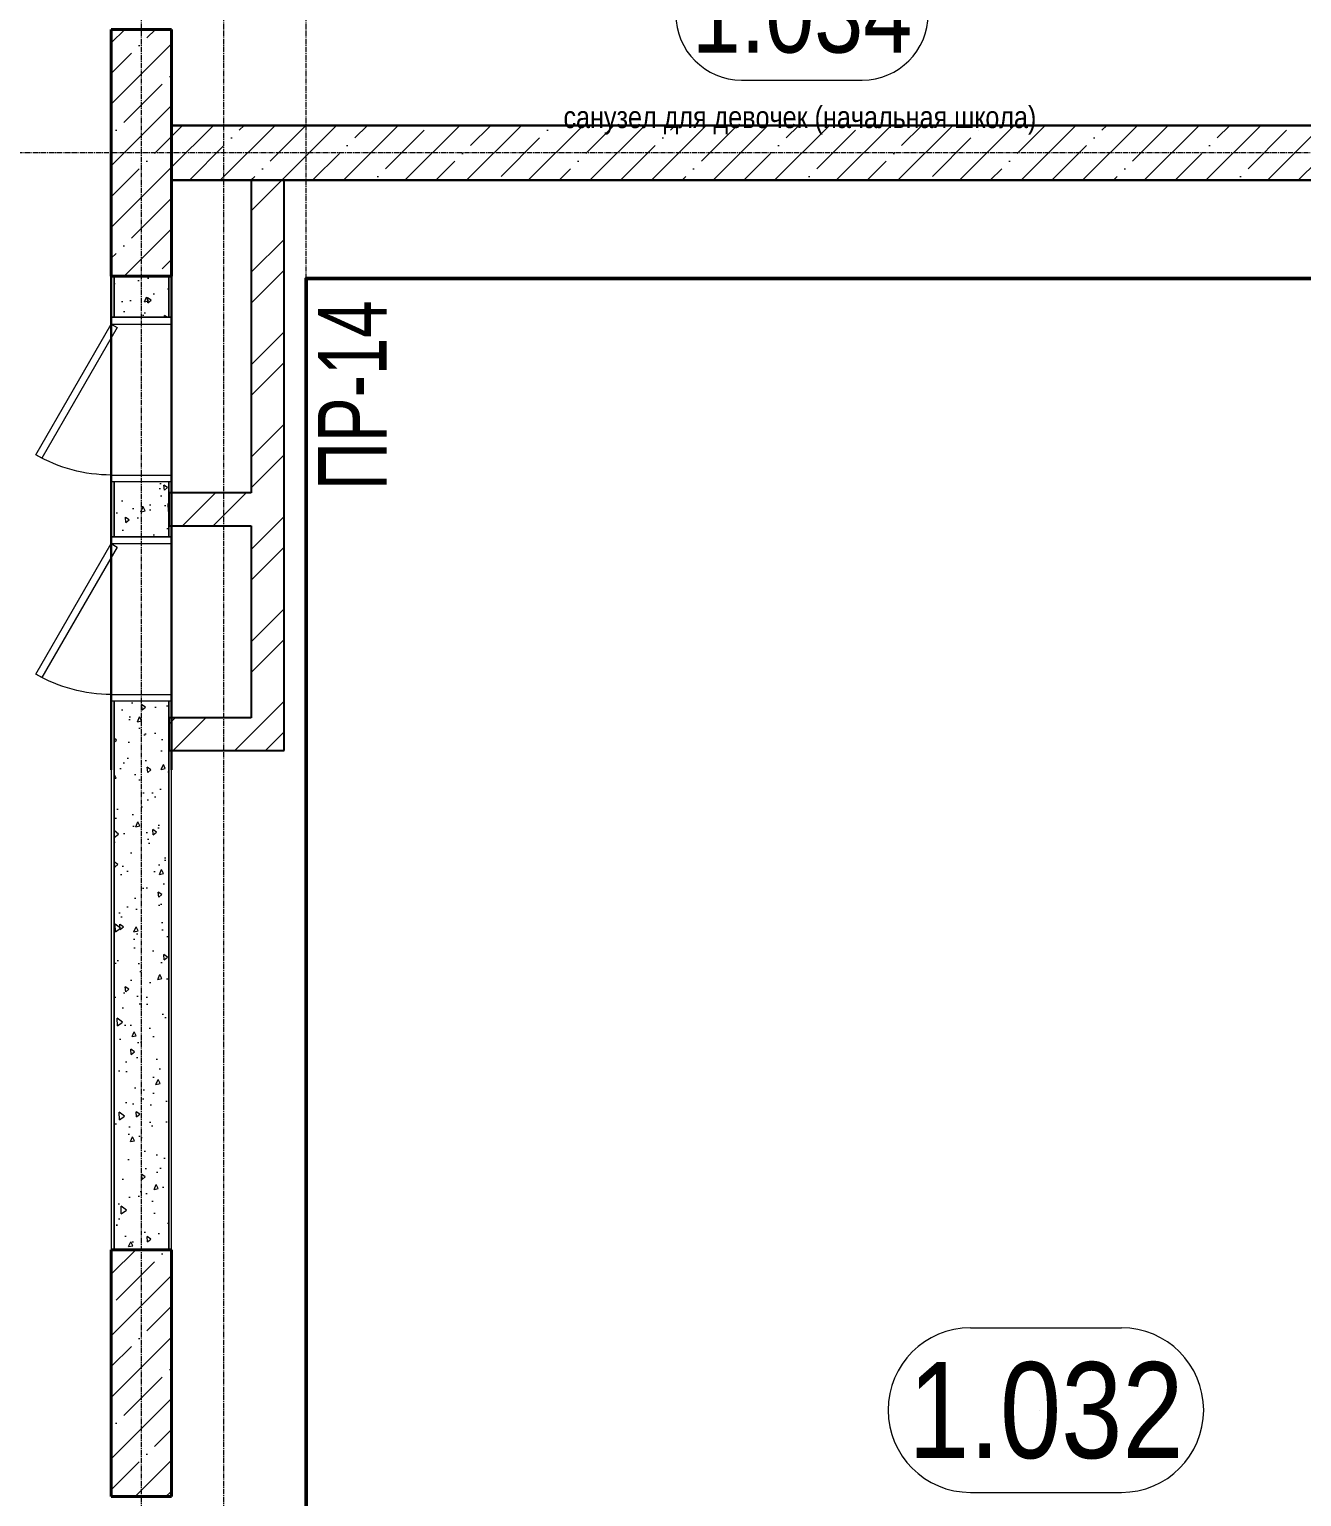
# Model space of a CAD drawing. Header units: millimetres. Extents: x -24360 to 609566, y -391049 to 148426.
# Drawn here: x 11891 to 16528, y 47300 to 52650 of the extents above; entities that cross this region are included whole.
import ezdxf
from ezdxf.enums import TextEntityAlignment as Align

# ---------------------------------------------------------------- set-up
doc = ezdxf.new("R2010")
doc.units = ezdxf.units.MM
doc.linetypes.add('CENTER2', pattern=[28.575, 19.05, -3.175, 3.175, -3.175])
doc.linetypes.add('HIDDEN2', pattern=[4.7625, 3.175, -1.5875])
doc.layers.get('Defpoints').update_dxf_attribs({"color": 140})
for name, color, linetype, lineweight in [('АР_Area', 5, 'Continuous', 5), ('АР_Колонны', 70, 'Continuous', 30), ('АР_Стены ЖБ', 7, 'Continuous', 30), ('АР_Стены кирпич', 32, 'Continuous', 25), ('АР_Стены ПЕНОблок', 52, 'Continuous', 20), ('АР_Тонкая', 254, 'Continuous', 5), ('АР_Штриховка', 8, 'Continuous', 0), ('Двери кабины', 252, 'Continuous', 0)]:
    doc.layers.add(name, color=color, linetype=linetype, lineweight=lineweight)
doc.layers.add('АР_Оси_РД_100', color=7, linetype='Continuous', lineweight=0, true_color=0x525252)
doc.layers.add('РД_Оси_100', color=7, linetype='Continuous', lineweight=0, true_color=0x525252)
doc.layers.add('РД_Перемычка инж проемов', color=5, linetype='Continuous')
doc.layers.add('РД_Проем', color=230, linetype='Continuous', lineweight=0, plot=False)
doc.layers.add('РД_проем_инж перемыч_подсчет', color=50, linetype='Continuous', lineweight=30, plot=False)
doc.styles.add('Arial0', font='arial.ttf')
doc.styles.add('style1', font='ARIALN.TTF')
doc.styles.add('ккк', font='isocpeur.ttf', dxfattribs={"width": 0.85, "oblique": 15})

# ---------------------------------------------------------------- blocks, each defined once
blk = doc.blocks.new('СОШ_2200_АР_ОСИ_М100_28.05.24')
at = {"layer": 'АР_Оси_РД_100', "linetype": 'CENTER2'}
blk.add_line((29555, 52200), (-5954.958, 52200), dxfattribs=at)
for points in [[(12000.12, -6155), (12300, -5755), (12300, 139538.679), (12000, 139938.679)], [(12600, -6155), (12600, 139938.679)], [(13200, -6155), (12900, -5755), (12900, 139538.679), (13220.167, 139939.357)]]:
    blk.add_lwpolyline(points, dxfattribs=at)
blk = doc.blocks.new('MOK-МаркаПом_овал_ареал')
for p, q in [((-2.75, 3), (2.75, 3)), ((-2.75, -3), (2.75, -3))]:
    blk.add_line(p, q)
for centre, radius, start, end in [((-2.75, 0), 3, 90, 270), ((2.75, 0), 3, 270, 90), ((-3.75, 0), 3.5, 0, 0.001)]:
    blk.add_arc(centre, radius, start, end)
at = {"color": 0, "style": 'style1'}
blk.add_attdef('АР-ПОМЕЩЕНИЕ:НОМЕР', text='', height=3.5, dxfattribs=at).set_placement((0, 0), align=Align.MIDDLE)
blk = doc.blocks.new('MOK-МаркаПеремычки')
at = {"color": 0, "style": 'ккк', "oblique": 15, "width": 0.85}
blk.add_attdef('АР-ПРОЕМ:ПЕРЕМЫЧКА', text='', height=2.5, dxfattribs=at).set_placement((0, 0), align=Align.MIDDLE)

msp = doc.modelspace()

# ---------------------------------------------------------------- hatches: boundary and pattern name
at = {"layer": 'АР_Штриховка', "linetype": 'Continuous', "lineweight": 5, "true_color": 0x000000}
h = msp.add_hatch(dxfattribs=at)
h.set_pattern_fill('ANSI35', color=18, scale=25, style=0)
h.paths.add_polyline_path([(12190, 51750), (12410, 51750), (12410, 52650), (12190, 52650)], flags=0)
h = msp.add_hatch(dxfattribs=at)
h.set_pattern_fill('ANSI35', color=18, scale=25, angle=-360, style=0)
h.paths.add_polyline_path([(19980, 52100), (19980, 52300), (12410, 52300), (12410, 52100)], flags=0)
at = {"layer": 'АР_Штриховка', "linetype": 'Continuous', "lineweight": 0, "true_color": 0x000000}
h = msp.add_hatch(dxfattribs=at)
h.set_pattern_fill('ANSI32', color=18, scale=25, angle=-360, style=0)
h.paths.add_polyline_path([(12820, 52100), (12700, 52100), (12700, 50960), (12730, 50920), (12820, 50960)], flags=0)
h.paths.add_polyline_path([(12820, 50960), (12730, 50920), (12700, 50840), (12700, 50140), (12820, 50020)], flags=0)
h = msp.add_hatch(dxfattribs=at)
h.set_pattern_fill('AR-CONC', color=18, angle=-315, style=0)
h.paths.add_polyline_path([(12400, 51750), (12200, 51750), (12200, 51600), (12400, 51600)], flags=0)
h.paths.add_polyline_path([(12400, 51000), (12200, 51000), (12200, 50800), (12400, 50800)], flags=0)
h.paths.add_polyline_path([(12400, 50200), (12200, 50200), (12200, 48200), (12400, 48200)], flags=0)
h = msp.add_hatch(dxfattribs=at)
h.set_pattern_fill('ANSI32', color=18, scale=25, angle=360, style=0)
h.paths.add_polyline_path([(12700, 50840), (12730, 50920), (12700, 50960), (12400, 50960), (12400, 50840)], flags=0)
h = msp.add_hatch(dxfattribs=at)
h.set_pattern_fill('ANSI32', color=18, scale=25, angle=-360, style=0)
h.paths.add_polyline_path([(12820, 50020), (12700, 50140), (12400, 50140), (12400, 50020)], flags=0)
at = {"layer": 'АР_Штриховка', "linetype": 'Continuous', "lineweight": 5, "true_color": 0x000000}
h = msp.add_hatch(dxfattribs=at)
h.set_pattern_fill('ANSI35', color=18, scale=25, style=0)
h.paths.add_polyline_path([(12190, 47300), (12410, 47300), (12410, 48200), (12190, 48200)], flags=0)

# ---------------------------------------------------------------- linework, layer by layer
at = {"color": 2, "lineweight": 50}
msp.add_lwpolyline([(19540, 43378), (12900, 43378), (12900, 51741), (19540, 51741)], close=True, dxfattribs=at)
at = {"layer": 'АР_Колонны', "color": 18, "linetype": 'HIDDEN2', "lineweight": 25, "true_color": 0x000000}
for p, q in [((12190, 52650), (12410, 52650)), ((12190, 51750), (12190, 52650)), ((12410, 52650), (12410, 51750)), ((12410, 51750), (12190, 51750)), ((12190, 48200), (12410, 48200)), ((12190, 47300), (12190, 48200)), ((12410, 48200), (12410, 47300)), ((12410, 47300), (12190, 47300))]:
    msp.add_line(p, q, dxfattribs=at)
at = {"layer": 'АР_Колонны', "color": 18, "linetype": 'Continuous', "lineweight": 30, "true_color": 0x000000}
for p, q in [((12410, 52650), (12190, 52650)), ((12190, 52650), (12190, 51750)), ((12410, 51750), (12410, 52650)), ((12190, 51750), (12410, 51750)), ((12410, 48200), (12190, 48200)), ((12190, 48200), (12190, 47300)), ((12410, 47300), (12410, 48200)), ((12190, 47300), (12410, 47300))]:
    msp.add_line(p, q, dxfattribs=at)
at = {"layer": 'АР_Стены ЖБ', "color": 18, "linetype": 'Continuous', "lineweight": 40, "true_color": 0x000000}
for p, q in [((12410, 52650), (12190, 52650)), ((12190, 52650), (12190, 51750)), ((12410, 51750), (12410, 52650)), ((12190, 51750), (12410, 51750)), ((12410, 48200), (12190, 48200)), ((12190, 48200), (12190, 47300)), ((12410, 47300), (12410, 48200)), ((12190, 47300), (12410, 47300))]:
    msp.add_line(p, q, dxfattribs=at)
at = {"layer": 'АР_Стены ЖБ', "color": 18, "linetype": 'Continuous', "lineweight": 30, "true_color": 0x000000}
for p, q in [((19980, 52300), (12410, 52300)), ((12410, 52300), (12410, 52100)), ((12410, 52100), (19980, 52100))]:
    msp.add_line(p, q, dxfattribs=at)
at = {"layer": 'АР_Стены кирпич', "color": 18, "linetype": 'Continuous', "lineweight": 25, "true_color": 0x000000}
for p, q in [((12820, 52100), (12700, 52100)), ((12700, 52100), (12700, 50960)), ((12820, 50960), (12820, 52100)), ((12700, 50960), (12400, 50960)), ((12400, 50960), (12400, 50840)), ((12820, 50020), (12820, 50960)), ((12400, 50840), (12700, 50840)), ((12700, 50840), (12700, 50140)), ((12700, 50140), (12400, 50140)), ((12400, 50140), (12400, 50020)), ((12400, 50020), (12820, 50020))]:
    msp.add_line(p, q, dxfattribs=at)
at = {"layer": 'АР_Стены ПЕНОблок', "color": 18, "linetype": 'Continuous', "lineweight": 20, "true_color": 0x000000}
for p, q in [((12400, 51750), (12200, 51750)), ((12200, 51750), (12200, 51600)), ((12400, 51600), (12400, 51750)), ((12200, 51600), (12400, 51600)), ((12400, 51000), (12200, 51000)), ((12200, 51000), (12200, 50800)), ((12400, 50800), (12400, 51000)), ((12200, 50800), (12400, 50800)), ((12400, 50200), (12200, 50200)), ((12200, 50200), (12200, 48200)), ((12400, 48200), (12400, 50200)), ((12200, 48200), (12400, 48200))]:
    msp.add_line(p, q, dxfattribs=at)
at = {"layer": 'АР_Тонкая', "color": 18, "linetype": 'Continuous', "lineweight": 0, "true_color": 0x000000}
for p, q in [((12200, 51750), (12190, 51750)), ((12190, 51750), (12190, 51600)), ((12200, 51600), (12200, 51750)), ((12410, 51750), (12400, 51750)), ((12400, 51750), (12400, 51600)), ((12410, 51600), (12410, 51750)), ((12190, 51600), (12200, 51600)), ((12400, 51600), (12410, 51600)), ((12200, 51000), (12190, 51000)), ((12190, 51000), (12190, 50800)), ((12200, 50800), (12200, 51000)), ((12410, 51000), (12400, 51000)), ((12400, 51000), (12400, 50800)), ((12410, 50800), (12410, 51000)), ((12190, 50800), (12200, 50800)), ((12400, 50800), (12410, 50800)), ((12200, 50200), (12190, 50200)), ((12190, 50200), (12190, 48200)), ((12200, 48200), (12200, 50200)), ((12410, 50200), (12400, 50200)), ((12400, 50200), (12400, 48200)), ((12410, 48200), (12410, 50200)), ((12190, 48200), (12200, 48200)), ((12400, 48200), (12410, 48200))]:
    msp.add_line(p, q, dxfattribs=at)
at = {"layer": 'Двери кабины', "color": 18, "linetype": 'Continuous', "lineweight": 0, "true_color": 0x000000}
for points in [[(12190, 51575), (12211.651, 51562.5), (11936.651, 51086.186), (11915, 51098.686)], [(12410, 51575), (12410, 51600), (12190, 51600), (12190, 51575)], [(12410, 51025), (12410, 51000), (12190, 51000), (12190, 51025)], [(12190, 50775), (12211.651, 50762.5), (11936.651, 50286.186), (11915, 50298.686)], [(12410, 50775), (12410, 50800), (12190, 50800), (12190, 50775)], [(12410, 50225), (12410, 50200), (12190, 50200), (12190, 50225)]]:
    msp.add_lwpolyline(points, close=True, dxfattribs=at)
at = {"layer": 'Двери кабины', "color": 18, "linetype": 'Continuous', "lineweight": 0, "true_color": 0x000000, "extrusion": (0, 0, -1)}
for centre in [(-12190, 51575), (-12190, 50775)]:
    msp.add_arc(centre, 550, 270, 300, dxfattribs=at)
at = {"layer": 'РД_Проем', "color": 18, "linetype": 'Continuous', "lineweight": 0, "true_color": 0x000000}
for p, q in [((12190, 51600), (12190, 51000)), ((12410, 51600), (12410, 51000)), ((12190, 50800), (12190, 50200)), ((12410, 50800), (12410, 50200))]:
    msp.add_line(p, q, dxfattribs=at)
at = {"layer": 'РД_проем_инж перемыч_подсчет', "color": 18, "linetype": 'Continuous', "lineweight": 30, "true_color": 0x000000}
for p, q in [((12190, 51750), (12190, 49950)), ((12410, 51750), (12410, 49950))]:
    msp.add_line(p, q, dxfattribs=at)

# ---------------------------------------------------------------- block references
at = {"layer": 'АР_Area', "color": 18, "linetype": 'Continuous', "lineweight": 5, "true_color": 0x000000}
ref = msp.add_blockref('MOK-МаркаПом_овал_ареал', (14707.095, 52705.22), dxfattribs=dict(at, xscale=80, yscale=80, zscale=80))
ref.add_attrib('АР-ПОМЕЩЕНИЕ:НОМЕР', '1.034', dxfattribs={"layer": '0', "color": 0, "height": 280, "style": 'style1'}).set_placement((14707.095, 52705.22), align=Align.MIDDLE)
ref.add_attrib('АР-ПОМЕЩЕНИЕ:НАИМЕНОВАНИЕ', 'санузел для девочек (начальная школа)', dxfattribs={"layer": 'Defpoints', "color": 2, "height": 80, "style": 'style1'}).set_placement((14699.562, 52320.106), align=Align.MIDDLE)
ref = msp.add_blockref('MOK-МаркаПом_овал_ареал', (15596.039, 47615.541), dxfattribs=dict(at, xscale=100, yscale=100, zscale=100))
ref.add_attrib('АР-ПОМЕЩЕНИЕ:НОМЕР', '1.032', dxfattribs={"layer": '0', "color": 0, "height": 350, "style": 'style1'}).set_placement((15596.039, 47615.541), align=Align.MIDDLE)
ref.add_attrib('АР-ПОМЕЩЕНИЕ:НАИМЕНОВАНИЕ', 'Учебный класс (первые классы)', dxfattribs={"layer": 'Defpoints', "color": 2, "height": 100, "style": 'style1'}).set_placement((15586.623, 47134.148), align=Align.MIDDLE)
at = {"layer": 'РД_Оси_100'}
msp.add_blockref('СОШ_2200_АР_ОСИ_М100_28.05.24', (0, 0), dxfattribs=at)
at = {"layer": 'РД_Перемычка инж проемов', "color": 18, "linetype": 'Continuous', "lineweight": -3, "true_color": 0x000000}
ref = msp.add_blockref('MOK-МаркаПеремычки', (13068.428, 51315.463, 200), dxfattribs=dict(at, xscale=100, yscale=100, zscale=100, rotation=89.99999999999999))
ref.add_attrib('АР-ПРОЕМ:ПЕРЕМЫЧКА', 'ПР-14', dxfattribs={"layer": '0', "color": 0, "height": 250, "rotation": 90, "style": 'Arial0', "width": 0.7}).set_placement((13068.428, 51315.463, 200), align=Align.MIDDLE)

doc.saveas('drawing.dxf')
